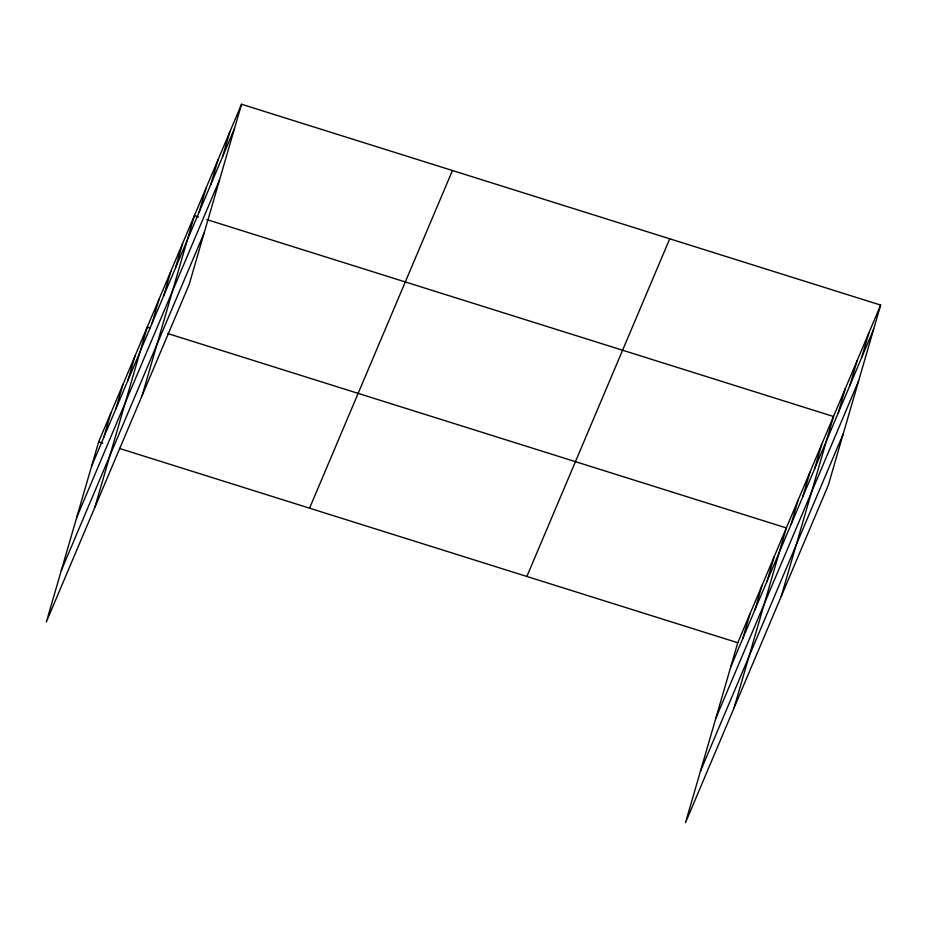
<?xml version="1.0" encoding="UTF-8"?>
<svg xmlns="http://www.w3.org/2000/svg" width="927" height="927" viewBox="0 0 927 927"><rect width="100%" height="100%" fill="white"/><g stroke="black" fill="none" stroke-linecap="round" stroke-linejoin="round"><path stroke-width="1.39" d="M241.53 104.241L98.656 441.912L46.35 621.924L189.235 284.253L241.53 104.241L880.65 305.076L828.344 485.088L685.47 822.759L737.765 642.747L880.65 305.076M103.72 437.556L110.8 413.21M115.863 408.853L122.943 384.508M128.007 380.151L135.087 355.806M94.925 507.115L147.231 327.104L149.989 327.961M151.947 323.593L159.015 299.247M163.731 295.736L170.811 271.379M175.516 267.88L182.596 243.523M142.086 395.69L194.38 215.667L198.517 216.964M199.096 212.156L206.176 187.81M210.881 184.299L217.961 159.954M222.677 156.443L229.745 132.097M742.84 638.39L749.908 614.045M754.984 609.688L762.052 585.343M767.127 580.986L774.196 556.64M734.045 707.95L786.351 527.938L167.903 333.593M791.055 524.427L798.135 500.082M802.852 496.571L809.92 472.225M814.636 468.714L821.716 444.357M781.194 596.524L833.5 416.501L206.791 219.572M838.217 412.99L845.285 388.645M850.001 385.134L857.069 360.788M861.786 357.277L868.866 332.932M91.576 466.258L234.461 128.586M76.651 517.625L219.537 179.954M61.275 570.557L204.16 232.886M309.56 508.181L452.446 170.51M526.86 576.467L669.746 238.795M730.696 667.092L873.582 329.421M715.771 718.46L858.657 380.788M700.395 771.391L843.269 433.72M98.656 441.912L102.781 443.21M119.328 448.401L737.765 642.747"/></g></svg>
